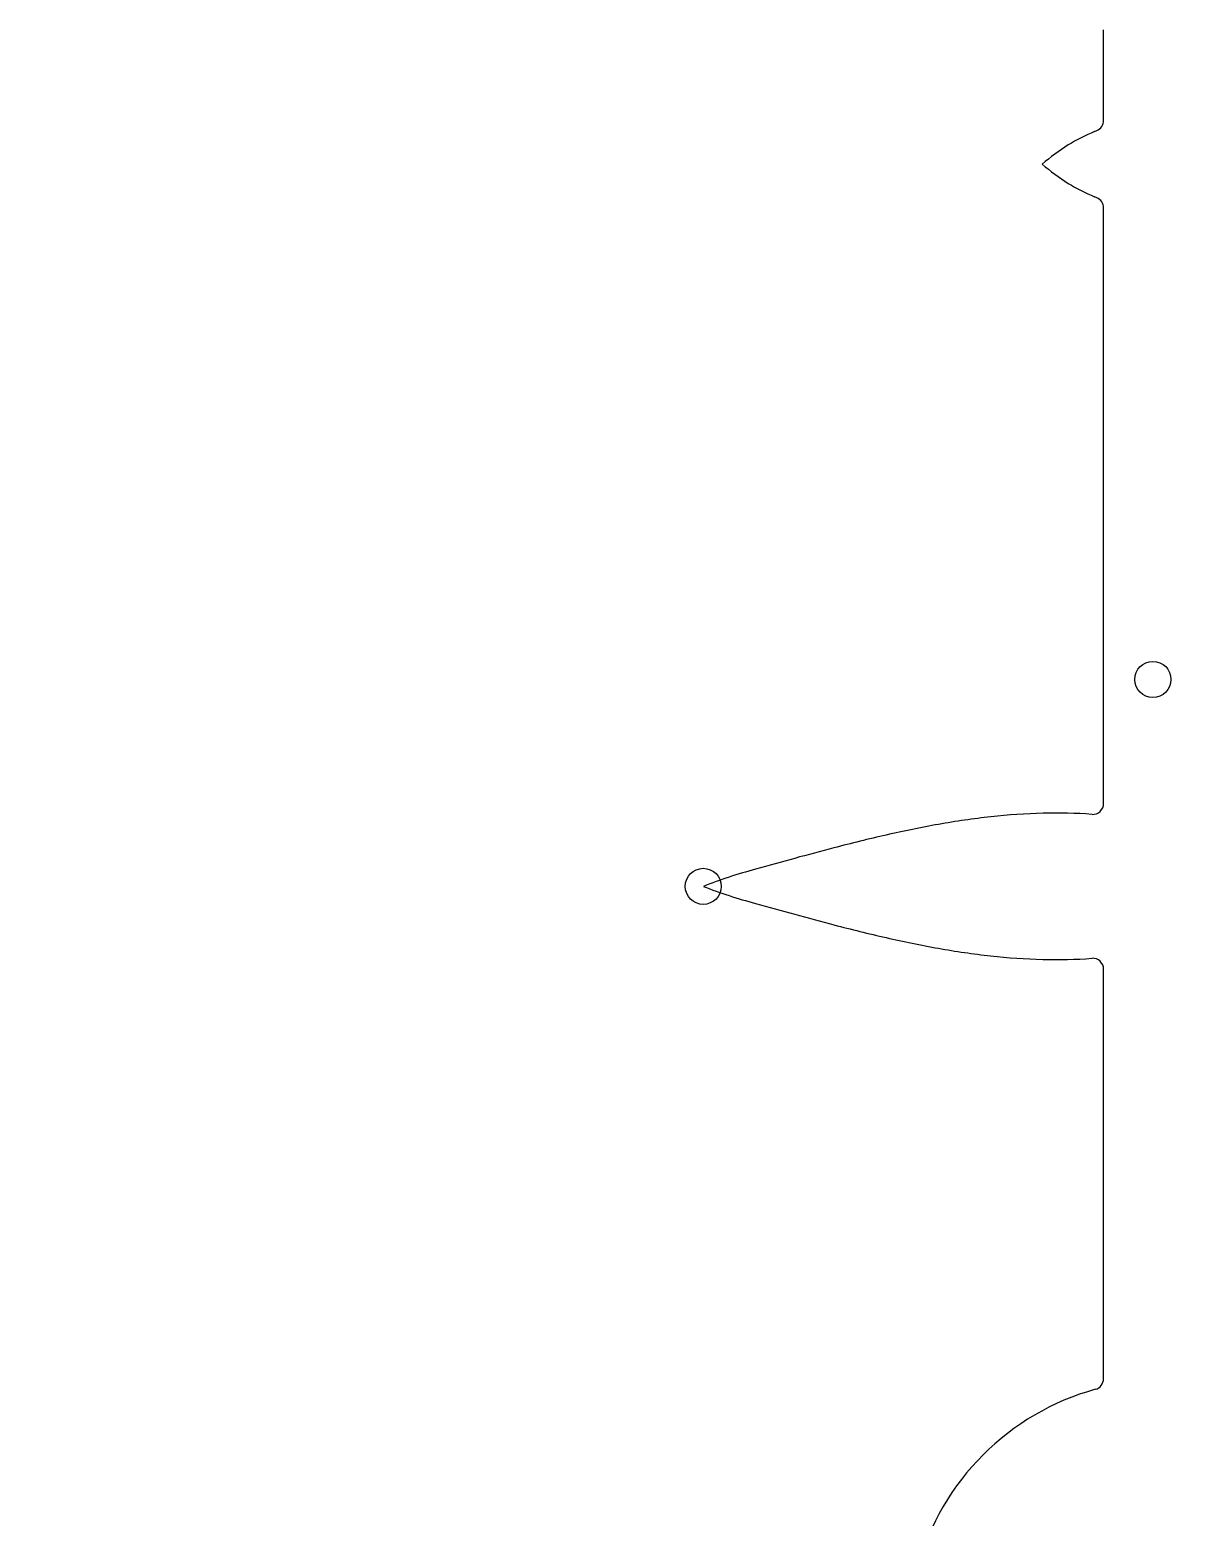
# Model space of a CAD drawing. Header units: millimetres. Extents: x -68 to 68, y -68 to 68.
# Drawn here: x -25.81 to 0.72, y 2.69 to 36.55 of the extents above; entities that cross this region are included whole.
import ezdxf

# ---------------------------------------------------------------- set-up
doc = ezdxf.new("R2010")
doc.units = ezdxf.units.MM
for name, color, linetype in [('CUT_INNER', 6, 'Continuous'), ('CUT_OUTER', 1, 'Continuous'), ('ENGRAVE', 7, 'Continuous')]:
    doc.layers.add(name, color=color, linetype=linetype)

msp = doc.modelspace()

# ---------------------------------------------------------------- linework, layer by layer
at = {"layer": 'CUT_INNER'}
for points in [[(-1.368, 34.4878), (-1.368, 36.5513)], [(-1.5746, 34.2352), (-1.5224, 34.2568)], [(-1.5224, 32.7256), (-1.5746, 32.7472)], [(-1.368, 18.9403), (-1.368, 32.4946)], [(-1.368, 5.8441), (-1.368, 15.1646)]]:
    msp.add_lwpolyline(points, dxfattribs=at)
for centre, radius, start, end in [((-0.0004, 19.5461), 39.9617, 92.33418, 181.85354), ((-0.0002, -0.0001), 64.9798, 121.35855, 268.567248), ((1.7053, 27.0271), 7.9192, 114.46746, 119.32955), ((-1.618, 34.4878), 0.25, 292.47879, 360), ((1.9761, 27.7041), 7.4833, 123.67997, 129.34489), ((2.733, 40.3008), 8.7541, 231.06655, 235.90859), ((2.019, 40.5736), 8.612, 240.86611, 245.33688), ((-1.618, 32.4946), 0.25, 0, 67.52121), ((-1.9588, 0.7648), 17.9787, 96.30667, 100.13965), ((-2.3834, 4.5877), 14.1324, 91.46083, 96.29821), ((-2.4405, 7.3638), 11.3558, 85.90772, 91.52993), ((-1.618, 18.9403), 0.25, 267.21661, 360), ((-0.6867, -6.3488), 25.2052, 100.13956, 102.90086), ((2.6814, -21.0791), 40.3156, 102.89271, 104.63408), ((12.3134, -58.0288), 78.5002, 104.622703, 105.972973), ((-6.6566, 7.3606), 10.4179, 104.63365, 111.51853), ((-6.6596, 26.7358), 10.409, 248.47999, 255.36349), ((13.5356, 96.6009), 83.1313, 254.063556, 255.33854), ((2.6898, 55.218), 40.3508, 255.36455, 257.10295), ((-0.6816, 40.4779), 25.23, 257.09482, 259.85079), ((-1.9563, 33.3575), 17.9964, 259.85068, 263.67623), ((-2.3826, 29.5293), 14.1446, 263.68462, 268.51372), ((-2.4409, 26.7482), 11.3628, 268.44374, 274.09145), ((-1.618, 15.1646), 0.25, 0, 92.78339), ((-1.618, 5.8441), 0.25, 285.46875, 360), ((0, -0.0001), 5.8141, 105.47567, 164.55375)]:
    msp.add_arc(centre, radius, start, end, dxfattribs=at)
at = {"layer": 'CUT_OUTER'}
msp.add_circle((0, 0), 68.4, dxfattribs=at)
at = {"layer": 'ENGRAVE'}
for centre, radius in [((0, 19.5457), 45.1196), ((-0.2443, 21.7628), 0.4104), ((-10.4788, 17.0524), 0.4104)]:
    msp.add_circle(centre, radius, dxfattribs=at)

doc.saveas('drawing.dxf')
